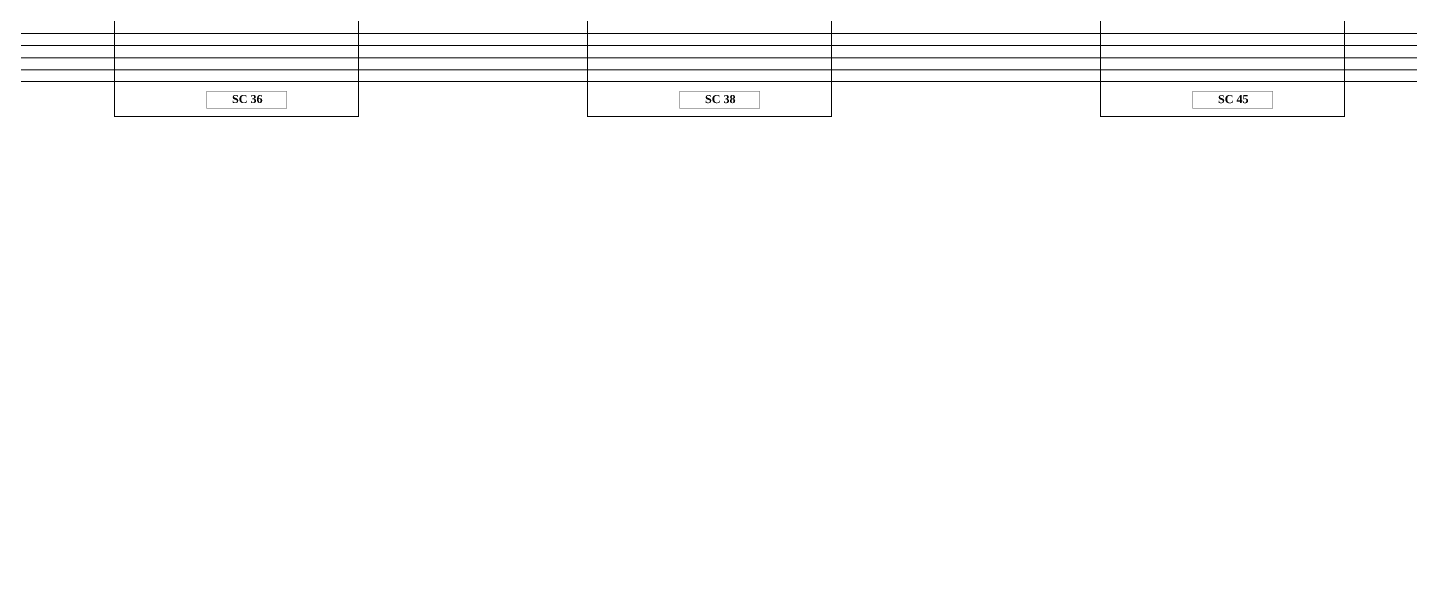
# Model space of a CAD drawing. Header units: millimetres. Extents: x 2060 to 116284, y 3280 to 54110.
# Drawn here: x 77834 to 98155, y 33288 to 41529 of the extents above; entities that cross this region are included whole.
import ezdxf

# ---------------------------------------------------------------- set-up
doc = ezdxf.new("R2010")
doc.units = ezdxf.units.MM
doc.layers.add('TAMPLATE', color=7, linetype='Continuous')
doc.styles.get("Standard").update_dxf_attribs({"font": 'timesbd.ttf'})

msp = doc.modelspace()

# ---------------------------------------------------------------- linework, layer by layer
for points, const_width in [([(79111, 43470), (82697, 43470), (82697, 40224), (79111, 40224)], 15), ([(86062, 43470), (89648, 43470), (89648, 40223), (86062, 40223)], 15), ([(93601, 43469), (97187, 43469), (97187, 40222), (93601, 40222)], 15), ([(80469, 40597), (81637, 40597), (81637, 40342), (80469, 40342)], 5), ([(87420, 40596), (88588, 40596), (88588, 40341), (87420, 40341)], 5), ([(94959, 40596), (96127, 40596), (96127, 40340), (94959, 40340)], 5)]:
    msp.add_lwpolyline(points, close=True, dxfattribs=dict(const_width=const_width))
at = {"color": 1, "const_width": 15}
for points in [[(30645, 34002), (37380, 34002), (37380, 41442), (88311, 41442)], [(99371, 41442), (88311, 41442)]]:
    msp.add_lwpolyline(points, dxfattribs=at)
at = {"color": 85, "true_color": 0x58ba48}
msp.add_lwpolyline([(88311, 41266, 15, 15, 0), (37556, 41266, 15, 15, 0), (37556, 33825, 15, 15, 0), (30645, 33825, 0, 0, 0)], format="xyseb", dxfattribs=at)
at = {"color": 85, "true_color": 0x58ba48, "const_width": 15}
msp.add_lwpolyline([(99371, 41266), (88311, 41266)], dxfattribs=at)
at = {"color": 82}
msp.add_lwpolyline([(88311, 41085, 15, 15, 0), (37737, 41085, 15, 15, 0), (37737, 33644, 15, 15, 0), (30645, 33644, 0, 0, 0)], format="xyseb", dxfattribs=at)
at = {"color": 82, "const_width": 15}
msp.add_lwpolyline([(99371, 41085), (88311, 41085)], dxfattribs=at)
at = {"color": 32, "true_color": 0xcd6928, "const_width": 15}
for points in [[(30645, 33468), (37913, 33468), (37913, 40909), (88311, 40909)], [(88311, 40909), (99371, 40909)]]:
    msp.add_lwpolyline(points, dxfattribs=at)
at = {"color": 22}
msp.add_lwpolyline([(88311, 40736, 15, 15, 0), (38086, 40736, 15, 15, 0), (38086, 33295, 15, 15, 0), (30645, 33295, 0, 0, 0)], format="xyseb", dxfattribs=at)
at = {"color": 22, "const_width": 15}
msp.add_lwpolyline([(99371, 40736), (88311, 40736)], dxfattribs=at)

# ---------------------------------------------------------------- texts
at = {"layer": 'TAMPLATE'}
for s, p in [('SC 36', (80838, 40421)), ('SC 38', (87789, 40420)), ('SC 45', (95328, 40419))]:
    msp.add_text(s, height=117.6, dxfattribs=at).set_placement(p)

doc.saveas('drawing.dxf')
